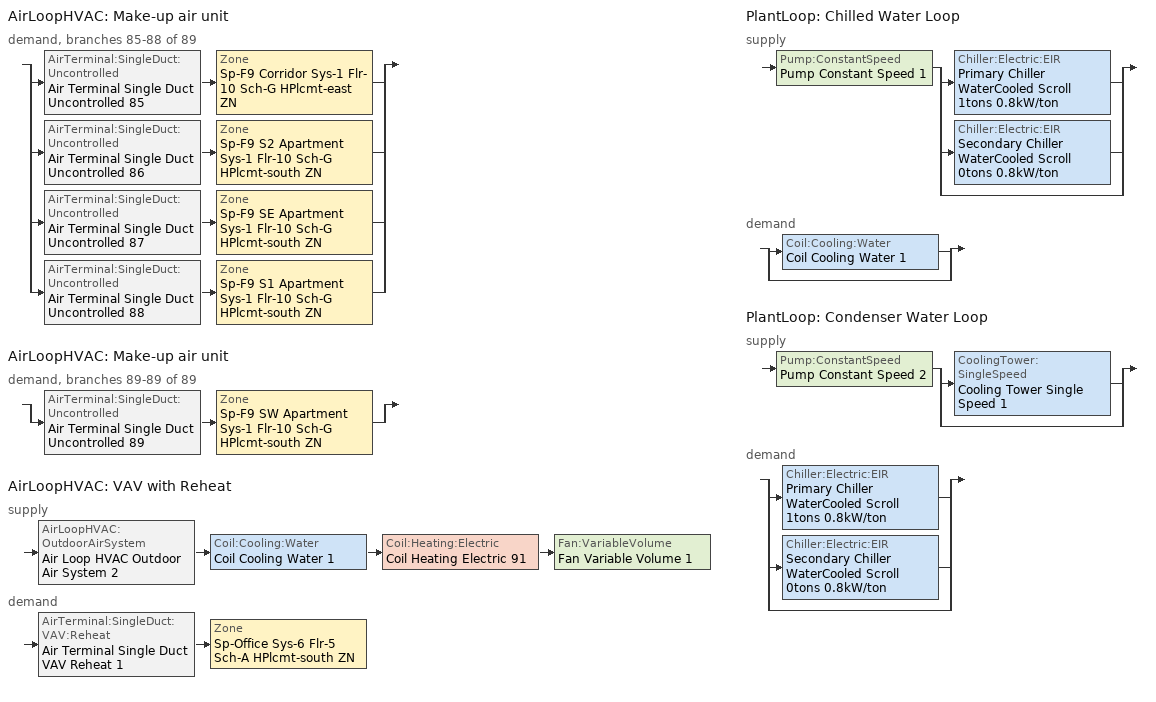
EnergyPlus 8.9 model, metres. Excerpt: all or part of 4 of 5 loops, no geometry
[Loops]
AirLoopHVAC 'Make-up air unit'
 demand, branches 85-88 of 89: split
  | AirTerminal:SingleDuct:Uncontrolled 'Air Terminal Single Duct Uncontrolled 85' > Zone 'Sp-F9 Corridor Sys-1 Flr-10 Sch-G HPlcmt-east ZN'
  | AirTerminal:SingleDuct:Uncontrolled 'Air Terminal Single Duct Uncontrolled 86' > Zone 'Sp-F9 S2 Apartment Sys-1 Flr-10 Sch-G HPlcmt-south ZN'
  | AirTerminal:SingleDuct:Uncontrolled 'Air Terminal Single Duct Uncontrolled 87' > Zone 'Sp-F9 SE Apartment Sys-1 Flr-10 Sch-G HPlcmt-south ZN'
  | AirTerminal:SingleDuct:Uncontrolled 'Air Terminal Single Duct Uncontrolled 88' > Zone 'Sp-F9 S1 Apartment Sys-1 Flr-10 Sch-G HPlcmt-south ZN'
AirLoopHVAC 'Make-up air unit'
 demand, branches 89-89 of 89: split
  | AirTerminal:SingleDuct:Uncontrolled 'Air Terminal Single Duct Uncontrolled 89' > Zone 'Sp-F9 SW Apartment Sys-1 Flr-10 Sch-G HPlcmt-south ZN'
AirLoopHVAC 'VAV with Reheat'
 supply: AirLoopHVAC:OutdoorAirSystem 'Air Loop HVAC Outdoor Air System 2' > Coil:Cooling:Water 'Coil Cooling Water 1' > Coil:Heating:Electric 'Coil Heating Electric 91' > Fan:VariableVolume 'Fan Variable Volume 1'
 demand: AirTerminal:SingleDuct:VAV:Reheat 'Air Terminal Single Duct VAV Reheat 1' > Zone 'Sp-Office Sys-6 Flr-5 Sch-A HPlcmt-south ZN'
PlantLoop 'Chilled Water Loop'
 supply: Pump:ConstantSpeed 'Pump Constant Speed 1' > split
  | Chiller:Electric:EIR 'Primary Chiller WaterCooled Scroll 1tons 0.8kW/ton'
  | Chiller:Electric:EIR 'Secondary Chiller WaterCooled Scroll 0tons 0.8kW/ton'
  | bypass
 demand: split
  | Coil:Cooling:Water 'Coil Cooling Water 1'
  | bypass
PlantLoop 'Condenser Water Loop'
 supply: Pump:ConstantSpeed 'Pump Constant Speed 2' > split
  | CoolingTower:SingleSpeed 'Cooling Tower Single Speed 1'
  | bypass
 demand: split
  | Chiller:Electric:EIR 'Primary Chiller WaterCooled Scroll 1tons 0.8kW/ton'
  | Chiller:Electric:EIR 'Secondary Chiller WaterCooled Scroll 0tons 0.8kW/ton'
  | bypass
[ZoneControl:Thermostat] Control Object Type 1=ThermostatSetpoint:DualSetpoint
Name | Zone or ZoneList | Control Type Schedule | Control Name 1
Sp-F9 Corridor Sys-1 Flr-10 Sch-G HPlcmt-east ZN Thermostat | Sp-F9 Corridor Sys-1 Flr-10 Sch-G HPlcmt-east ZN | Sp-F9 Corridor Sys-1 Flr-10 Sch-G HPlcmt-east ZN Thermostat Schedule | Space Function Corr. < 2.4m wide-sch-G Thermostat 20
Sp-F9 S1 Apartment Sys-1 Flr-10 Sch-G HPlcmt-south ZN Thermostat | Sp-F9 S1 Apartment Sys-1 Flr-10 Sch-G HPlcmt-south ZN | Sp-F9 S1 Apartment Sys-1 Flr-10 Sch-G HPlcmt-south ZN Thermostat Schedule | Space Function Dwelling Unit(s) Thermostat 157
Sp-F9 S2 Apartment Sys-1 Flr-10 Sch-G HPlcmt-south ZN Thermostat | Sp-F9 S2 Apartment Sys-1 Flr-10 Sch-G HPlcmt-south ZN | Sp-F9 S2 Apartment Sys-1 Flr-10 Sch-G HPlcmt-south ZN Thermostat Schedule | Space Function Dwelling Unit(s) Thermostat 155
Sp-F9 SE Apartment Sys-1 Flr-10 Sch-G HPlcmt-south ZN Thermostat | Sp-F9 SE Apartment Sys-1 Flr-10 Sch-G HPlcmt-south ZN | Sp-F9 SE Apartment Sys-1 Flr-10 Sch-G HPlcmt-south ZN Thermostat Schedule | Space Function Dwelling Unit(s) Thermostat 156
Sp-F9 SW Apartment Sys-1 Flr-10 Sch-G HPlcmt-south ZN Thermostat | Sp-F9 SW Apartment Sys-1 Flr-10 Sch-G HPlcmt-south ZN | Sp-F9 SW Apartment Sys-1 Flr-10 Sch-G HPlcmt-south ZN Thermostat Schedule | Space Function Dwelling Unit(s) Thermostat 158
Sp-Office Sys-6 Flr-5 Sch-A HPlcmt-south ZN Thermostat | Sp-Office Sys-6 Flr-5 Sch-A HPlcmt-south ZN | Sp-Office Sys-6 Flr-5 Sch-A HPlcmt-south ZN Thermostat Schedule | Space Function Office - enclosed Thermostat 2
[ThermostatSetpoint:DualSetpoint]
Name | Heating Setpoint Temperature Schedule | Cooling Setpoint Temperature Schedule
Space Function Corr. < 2.4m wide-sch-G Thermostat 20; Space Function Dwelling Unit(s) Thermostat 157; Space Function Dwelling Unit(s) Thermostat 155; Space Function Dwelling Unit(s) Thermostat 156; Space Function Dwelling Unit(s) Thermostat 158 | NECB-G-Thermostat Setpoint-Heating | NECB-G-Thermostat Setpoint-Cooling
Space Function Office - enclosed Thermostat 2 | NECB-A-Thermostat Setpoint-Heating | NECB-A-Thermostat Setpoint-Cooling
[ZoneHVAC:PackagedTerminalAirConditioner] Availability Schedule=Always On Discrete; Cooling Supply Air Flow Rate {m3/s}=Autosize; Heating Supply Air Flow Rate {m3/s}=Autosize; No Load Supply Air Flow Rate {m3/s}=Autosize; Cooling Outdoor Air Flow Rate {m3/s}=Autosize; Heating Outdoor Air Flow Rate {m3/s}=Autosize; No Load Outdoor Air Flow Rate {m3/s}=Autosize; Fan Placement=DrawThrough
Name | Supply Air Fan | Heating Coil | Cooling Coil
Sp-F9 Corridor Sys-1 Flr-10 Sch-G HPlcmt-east ZN PTAC | Fan Constant Volume 86 | Coil Heating Electric 86 | Coil Cooling DX Single Speed 86 6kBtu/hr 11.0EER
Sp-F9 S1 Apartment Sys-1 Flr-10 Sch-G HPlcmt-south ZN PTAC | Fan Constant Volume 89 | Coil Heating Electric 89 | Coil Cooling DX Single Speed 89 8kBtu/hr 10.8EER
Sp-F9 S2 Apartment Sys-1 Flr-10 Sch-G HPlcmt-south ZN PTAC | Fan Constant Volume 87 | Coil Heating Electric 87 | Coil Cooling DX Single Speed 87 8kBtu/hr 10.8EER
Sp-F9 SE Apartment Sys-1 Flr-10 Sch-G HPlcmt-south ZN PTAC | Fan Constant Volume 88 | Coil Heating Electric 88 | Coil Cooling DX Single Speed 88 11kBtu/hr 10.2EER
Sp-F9 SW Apartment Sys-1 Flr-10 Sch-G HPlcmt-south ZN PTAC | Fan Constant Volume 90 | Coil Heating Electric 90 | Coil Cooling DX Single Speed 90 12kBtu/hr 9.9EER
[Fan:ConstantVolume] Availability Schedule=Always On Discrete; Fan Total Efficiency=0.39975; Pressure Rise {Pa}=640; Maximum Flow Rate {m3/s}=AutoSize; Motor Efficiency=0.615; Motor In Airstream Fraction=1
Fan Constant Volume 86; Fan Constant Volume 89; Fan Constant Volume 87; Fan Constant Volume 88; Fan Constant Volume 90
[Coil:Heating:Electric] Efficiency=1; Nominal Capacity {W}=Autosize
Name | Availability Schedule
Coil Heating Electric 86; Coil Heating Electric 89; Coil Heating Electric 87; Coil Heating Electric 88; Coil Heating Electric 90 | ON_OFF_ALWAYS_OFF
Coil Heating Electric 92; Coil Heating Electric 91 | Always On Discrete
[Coil:Cooling:DX:SingleSpeed] Availability Schedule=Always On Discrete; Gross Rated Total Cooling Capacity {W}=Autosize; Gross Rated Sensible Heat Ratio=Autosize; Rated Air Flow Rate {m3/s}=Autosize; Rated Evaporator Fan Power Per Volume Flow Rate {W/(m3/s)}=773.3; Condenser Type=AirCooled; Evaporative Condenser Effectiveness=0; Evaporative Condenser Air Flow Rate {m3/s}=Autosize; Evaporative Condenser Pump Rated Power Consumption {W}=Autosize; Crankcase Heater Capacity {W}=0; Maximum Outdoor Dry-Bulb Temperature for Crankcase Heater Operation {C}=0; Basin Heater Capacity {W/K}=0; Basin Heater Setpoint Temperature {C}=10
Name | Gross Rated Cooling COP {W/W} | Total Cooling Capacity Function of Temperature Curve | Total Cooling Capacity Function of Flow Fraction Curve | Energy Input Ratio Function of Temperature Curve | Energy Input Ratio Function of Flow Fraction Curve | Part Load Fraction Correlation Curve
Coil Cooling DX Single Speed 86 6kBtu/hr 11.0EER | 3.72605 | DXCOOL-NECB2011-REF-CAPFT 84 | DXCOOL-NECB2011-REF-CAPFFLOW 84 | DXCOOL-NECB2011-REF-COOLEIRFT 84 | DXCOOL-NECB2011-REF-COOLEIRFFLOW 84 | DXCOOL-NECB2011-REF-COOLPLFFPLR 84
Coil Cooling DX Single Speed 89 8kBtu/hr 10.8EER | 3.66927 | DXCOOL-NECB2011-REF-CAPFT 87 | DXCOOL-NECB2011-REF-CAPFFLOW 87 | DXCOOL-NECB2011-REF-COOLEIRFT 87 | DXCOOL-NECB2011-REF-COOLEIRFFLOW 87 | DXCOOL-NECB2011-REF-COOLPLFFPLR 87
Coil Cooling DX Single Speed 87 8kBtu/hr 10.8EER | 3.66536 | DXCOOL-NECB2011-REF-CAPFT 85 | DXCOOL-NECB2011-REF-CAPFFLOW 85 | DXCOOL-NECB2011-REF-COOLEIRFT 85 | DXCOOL-NECB2011-REF-COOLEIRFFLOW 85 | DXCOOL-NECB2011-REF-COOLPLFFPLR 85
Coil Cooling DX Single Speed 88 11kBtu/hr 10.2EER | 3.47203 | DXCOOL-NECB2011-REF-CAPFT 86 | DXCOOL-NECB2011-REF-CAPFFLOW 86 | DXCOOL-NECB2011-REF-COOLEIRFT 86 | DXCOOL-NECB2011-REF-COOLEIRFFLOW 86 | DXCOOL-NECB2011-REF-COOLPLFFPLR 86
Coil Cooling DX Single Speed 90 12kBtu/hr 9.9EER | 3.3666 | DXCOOL-NECB2011-REF-CAPFT 89 | DXCOOL-NECB2011-REF-CAPFFLOW 89 | DXCOOL-NECB2011-REF-COOLEIRFT 89 | DXCOOL-NECB2011-REF-COOLEIRFFLOW 89 | DXCOOL-NECB2011-REF-COOLPLFFPLR 89
[ZoneHVAC:Baseboard:Convective:Electric] Availability Schedule=Always On Discrete; Heating Design Capacity {W}=Autosize; Efficiency=1
Zone HVAC Baseboard Convective Electric 85; Zone HVAC Baseboard Convective Electric 88; Zone HVAC Baseboard Convective Electric 86; Zone HVAC Baseboard Convective Electric 87; Zone HVAC Baseboard Convective Electric 89; Zone HVAC Baseboard Convective Electric 90
[AirTerminal:SingleDuct:Uncontrolled] Availability Schedule=Always On Discrete; Maximum Air Flow Rate {m3/s}=AutoSize
Air Terminal Single Duct Uncontrolled 85; Air Terminal Single Duct Uncontrolled 88; Air Terminal Single Duct Uncontrolled 86; Air Terminal Single Duct Uncontrolled 87; Air Terminal Single Duct Uncontrolled 89
[Zone equipment]
Sp-F9 Corridor Sys-1 Flr-10 Sch-G HPlcmt-east ZN: Sp-F9 Corridor Sys-1 Flr-10 Sch-G HPlcmt-east ZN PTAC, Zone HVAC Baseboard Convective Electric 85, Air Terminal Single Duct Uncontrolled 85
Sp-F9 S1 Apartment Sys-1 Flr-10 Sch-G HPlcmt-south ZN: Sp-F9 S1 Apartment Sys-1 Flr-10 Sch-G HPlcmt-south ZN PTAC, Zone HVAC Baseboard Convective Electric 88, Air Terminal Single Duct Uncontrolled 88
Sp-F9 S2 Apartment Sys-1 Flr-10 Sch-G HPlcmt-south ZN: Sp-F9 S2 Apartment Sys-1 Flr-10 Sch-G HPlcmt-south ZN PTAC, Zone HVAC Baseboard Convective Electric 86, Air Terminal Single Duct Uncontrolled 86
Sp-F9 SE Apartment Sys-1 Flr-10 Sch-G HPlcmt-south ZN: Sp-F9 SE Apartment Sys-1 Flr-10 Sch-G HPlcmt-south ZN PTAC, Zone HVAC Baseboard Convective Electric 87, Air Terminal Single Duct Uncontrolled 87
Sp-F9 SW Apartment Sys-1 Flr-10 Sch-G HPlcmt-south ZN: Sp-F9 SW Apartment Sys-1 Flr-10 Sch-G HPlcmt-south ZN PTAC, Zone HVAC Baseboard Convective Electric 89, Air Terminal Single Duct Uncontrolled 89
Sp-Office Sys-6 Flr-5 Sch-A HPlcmt-south ZN: Air Terminal Single Duct VAV Reheat 1, Zone HVAC Baseboard Convective Electric 90
[Sizing:Zone] Zone Cooling Design Supply Air Temperature Input Method=SupplyAirTemperature; Zone Cooling Design Supply Air Temperature {C}=13; Zone Cooling Design Supply Air Temperature Difference {deltaC}=11.11; Zone Heating Design Supply Air Temperature Input Method=SupplyAirTemperature; Zone Heating Design Supply Air Temperature {C}=43; Zone Heating Design Supply Air Temperature Difference {deltaC}=11.11; Zone Cooling Design Supply Air Humidity Ratio {kgWater/kgDryAir}=0.0085; Zone Heating Design Supply Air Humidity Ratio {kgWater/kgDryAir}=0.008; Zone Heating Sizing Factor=1.3; Zone Cooling Sizing Factor=1.1; Cooling Design Air Flow Method=DesignDay; Cooling Design Air Flow Rate {m3/s}=0; Cooling Minimum Air Flow per Zone Floor Area {m3/s-m2}=0.000762; Cooling Minimum Air Flow {m3/s}=0; Cooling Minimum Air Flow Fraction=0; Heating Design Air Flow Method=DesignDay; Heating Design Air Flow Rate {m3/s}=0; Heating Maximum Air Flow per Zone Floor Area {m3/s-m2}=0.002032; Heating Maximum Air Flow {m3/s}=0.141576; Heating Maximum Air Flow Fraction=0.3; Account for Dedicated Outdoor Air System=No
Name | Design Specification Outdoor Air Object | Design Specification Zone Air Distribution Object
Sp-F9 Corridor Sys-1 Flr-10 Sch-G HPlcmt-east ZN | Space Function Corr. < 2.4m wide-sch-G Ventilation | Sp-F9 Corridor Sys-1 Flr-10 Sch-G HPlcmt-east ZN Design Spec Zone Air Dist
Sp-F9 S1 Apartment Sys-1 Flr-10 Sch-G HPlcmt-south ZN | Space Function Dwelling Unit(s) Ventilation | Sp-F9 S1 Apartment Sys-1 Flr-10 Sch-G HPlcmt-south ZN Design Spec Zone Air Dist
Sp-F9 S2 Apartment Sys-1 Flr-10 Sch-G HPlcmt-south ZN | Space Function Dwelling Unit(s) Ventilation | Sp-F9 S2 Apartment Sys-1 Flr-10 Sch-G HPlcmt-south ZN Design Spec Zone Air Dist
Sp-F9 SE Apartment Sys-1 Flr-10 Sch-G HPlcmt-south ZN | Space Function Dwelling Unit(s) Ventilation | Sp-F9 SE Apartment Sys-1 Flr-10 Sch-G HPlcmt-south ZN Design Spec Zone Air Dist
Sp-F9 SW Apartment Sys-1 Flr-10 Sch-G HPlcmt-south ZN | Space Function Dwelling Unit(s) Ventilation | Sp-F9 SW Apartment Sys-1 Flr-10 Sch-G HPlcmt-south ZN Design Spec Zone Air Dist
Sp-Office Sys-6 Flr-5 Sch-A HPlcmt-south ZN | Space Function Office - enclosed Ventilation | Sp-Office Sys-6 Flr-5 Sch-A HPlcmt-south ZN Design Spec Zone Air Dist
[DesignSpecification:ZoneAirDistribution] Zone Air Distribution Effectiveness in Cooling Mode=1; Zone Air Distribution Effectiveness in Heating Mode=1
Sp-F9 Corridor Sys-1 Flr-10 Sch-G HPlcmt-east ZN Design Spec Zone Air Dist; Sp-F9 S1 Apartment Sys-1 Flr-10 Sch-G HPlcmt-south ZN Design Spec Zone Air Dist; Sp-F9 S2 Apartment Sys-1 Flr-10 Sch-G HPlcmt-south ZN Design Spec Zone Air Dist; Sp-F9 SE Apartment Sys-1 Flr-10 Sch-G HPlcmt-south ZN Design Spec Zone Air Dist; Sp-F9 SW Apartment Sys-1 Flr-10 Sch-G HPlcmt-south ZN Design Spec Zone Air Dist; Sp-Office Sys-6 Flr-5 Sch-A HPlcmt-south ZN Design Spec Zone Air Dist
[Controller:MechanicalVentilation]
Controller Mechanical Ventilation 2: Availability Schedule=VAV with Reheat Occ Sch; Demand Controlled Ventilation=No; System Outdoor Air Method=ZoneSum; Zone Name 1=Sp-Office Sys-6 Flr-5 Sch-A HPlcmt-south ZN; Design Specification Outdoor Air Object Name 1=Space Function Office - enclosed Ventilation; Design Specification Zone Air Distribution Object Name 1=Sp-Office Sys-6 Flr-5 Sch-A HPlcmt-south ZN Design Spec Zone Air Dist
[DesignSpecification:OutdoorAir] Outdoor Air Method=Sum; Outdoor Air Flow per Person {m3/s-person}=0; Outdoor Air Flow per Zone {m3/s}=0; Outdoor Air Flow Air Changes per Hour {1/hr}=0
Name | Outdoor Air Flow per Zone Floor Area {m3/s-m2}
Space Function Corr. < 2.4m wide-sch-G Ventilation | 0.0003048
Space Function Dwelling Unit(s) Ventilation | 0.00034544
Space Function Office - enclosed Ventilation | 0.0004318
[AirTerminal:SingleDuct:VAV:Reheat]
Air Terminal Single Duct VAV Reheat 1: Availability Schedule=Always On Discrete; Maximum Air Flow Rate {m3/s}=Autosize; Zone Minimum Air Flow Input Method=Constant; Constant Minimum Air Flow Fraction=0.3; Fixed Minimum Air Flow Rate {m3/s}=0.176497; Reheat Coil=Coil Heating Electric 92; Maximum Hot Water or Steam Flow Rate {m3/s}=Autosize; Minimum Hot Water or Steam Flow Rate {m3/s}=0; Convergence Tolerance=0.001; Damper Heating Action=Normal; Maximum Flow per Zone Floor Area During Reheat {m3/s-m2}=Autocalculate; Maximum Flow Fraction During Reheat=Autocalculate; Maximum Reheat Air Temperature {C}=43
[AirLoopHVAC]
VAV with Reheat: Design Supply Air Flow Rate {m3/s}=AutoSize
[Sizing:System]
VAV with Reheat: Type of Load to Size On=Sensible; Design Outdoor Air Flow Rate {m3/s}=Autosize; Central Heating Maximum System Air Flow Ratio=0.3; Preheat Design Temperature {C}=7; Preheat Design Humidity Ratio {kgWater/kgDryAir}=0.008; Precool Design Temperature {C}=13; Precool Design Humidity Ratio {kgWater/kgDryAir}=0.008; Central Cooling Design Supply Air Temperature {C}=13; Central Heating Design Supply Air Temperature {C}=13.1; Type of Zone Sum to Use=NonCoincident; 100% Outdoor Air in Cooling=No; 100% Outdoor Air in Heating=No; Central Cooling Design Supply Air Humidity Ratio {kgWater/kgDryAir}=0.0085; Central Heating Design Supply Air Humidity Ratio {kgWater/kgDryAir}=0.008; Cooling Supply Air Flow Rate Method=DesignDay; Cooling Supply Air Flow Rate {m3/s}=0; Cooling Supply Air Flow Rate Per Floor Area {m3/s-m2}=0.00996765; Cooling Fraction of Autosized Cooling Supply Air Flow Rate=1; Cooling Supply Air Flow Rate Per Unit Cooling Capacity {m3/s-W}=3.94755e-05; Heating Supply Air Flow Rate Method=DesignDay; Heating Supply Air Flow Rate {m3/s}=0; Heating Supply Air Flow Rate Per Floor Area {m3/s-m2}=0.00996765; Heating Fraction of Autosized Heating Supply Air Flow Rate=1; Heating Fraction of Autosized Cooling Supply Air Flow Rate=1; Heating Supply Air Flow Rate Per Unit Heating Capacity {m3/s-W}=3.15882e-05; System Outdoor Air Method=ZoneSum; Zone Maximum Outdoor Air Fraction=1; Cooling Design Capacity Method=CoolingDesignCapacity; Cooling Design Capacity {W}=Autosize; Cooling Design Capacity Per Floor Area {W/m2}=234.7; Fraction of Autosized Cooling Design Capacity=1; Heating Design Capacity Method=HeatingDesignCapacity; Heating Design Capacity {W}=Autosize; Heating Design Capacity Per Floor Area {W/m2}=157; Fraction of Autosized Heating Design Capacity=1; Central Cooling Capacity Control Method=OnOff
[Controller:OutdoorAir]
Controller Outdoor Air 2: Minimum Outdoor Air Flow Rate {m3/s}=0; Maximum Outdoor Air Flow Rate {m3/s}=Autosize; Economizer Control Type=NoEconomizer; Economizer Control Action Type=ModulateFlow; Economizer Maximum Limit Dry-Bulb Temperature {C}=28; Economizer Maximum Limit Enthalpy {J/kg}=64000; Economizer Minimum Limit Dry-Bulb Temperature {C}=-100; Lockout Type=NoLockout; Minimum Limit Type=FixedMinimum; Minimum Outdoor Air Schedule=VAV with Reheat Occ Sch; Mechanical Ventilation Controller=Controller Mechanical Ventilation 2; High Humidity Control=No; Control High Indoor Humidity Based on Outdoor Humidity Ratio=Yes; Heat Recovery Bypass Control Type=BypassWhenWithinEconomizerLimits
[SetpointManager:MixedAir] Control Variable=Temperature
Node 493 OS Default SPM; Node 492 OS Default SPM; Node 491 OS Default SPM
[SetpointManager:Scheduled] Control Variable=Temperature
Name | Schedule
Setpoint Manager Scheduled 4 | Supply Air Temp
Setpoint Manager Scheduled 2 | CHW Temp
Setpoint Manager Scheduled 3 | CW Temp
[Controller:WaterCoil]
Controller Water Coil 1: Control Variable=Temperature; Action=Reverse; Actuator Variable=Flow; Controller Convergence Tolerance {deltaC}=Autosize; Maximum Actuated Flow {m3/s}=Autosize; Minimum Actuated Flow {m3/s}=0
[Coil:Cooling:Water]
Coil Cooling Water 1: Availability Schedule=Always On Discrete; Design Water Flow Rate {m3/s}=Autosize; Design Air Flow Rate {m3/s}=Autosize; Design Inlet Water Temperature {C}=Autosize; Design Inlet Air Temperature {C}=Autosize; Design Outlet Air Temperature {C}=Autosize; Design Inlet Air Humidity Ratio {kgWater/kgDryAir}=Autosize; Design Outlet Air Humidity Ratio {kgWater/kgDryAir}=Autosize; Type of Analysis=SimpleAnalysis; Heat Exchanger Configuration=CrossFlow
[Fan:VariableVolume]
Fan Variable Volume 1: Availability Schedule=VAV with Reheat Occ Sch; Fan Total Efficiency=0.549965; Pressure Rise {Pa}=1458.33; Maximum Flow Rate {m3/s}=AutoSize; Fan Power Minimum Flow Rate Input Method=Fraction; Fan Power Minimum Flow Fraction=0.68; Fan Power Minimum Air Flow Rate {m3/s}=0; Motor Efficiency=0.8461; Motor In Airstream Fraction=1; Fan Power Coefficient 1=-2.4176; Fan Power Coefficient 2=9.5874; Fan Power Coefficient 3=-11.559; Fan Power Coefficient 4=5.4009; Fan Power Coefficient 5=0
[PlantLoop] Fluid Type=Water; Maximum Loop Temperature {C}=100; Minimum Loop Temperature {C}=0; Maximum Loop Flow Rate {m3/s}=Autosize; Minimum Loop Flow Rate {m3/s}=0; Plant Loop Volume {m3}=Autocalculate; Load Distribution Scheme=Optimal; Plant Loop Demand Calculation Scheme=SingleSetpoint
Name | Plant Equipment Operation Scheme
Chilled Water Loop | Chilled Water Loop Operation Schemes
Condenser Water Loop | Condenser Water Loop Operation Schemes
[Sizing:Plant] Loop Design Temperature Difference {deltaC}=6; Sizing Option=NonCoincident; Zone Timesteps in Averaging Window=1; Coincident Sizing Factor Mode=None
Name | Loop Type | Design Loop Exit Temperature {C}
Chilled Water Loop | Cooling | 7
Condenser Water Loop | Condenser | 29
[Pump:ConstantSpeed] Design Flow Rate {m3/s}=Autosize; Design Pump Head {Pa}=179352; Design Power Consumption {W}=Autosize; Fraction of Motor Inefficiencies to Fluid Stream=0; Pump Control Type=Intermittent; Design Power Sizing Method=PowerPerFlowPerPressure; Design Electric Power per Unit Flow Rate {W/(m3/s)}=348701.1; Design Shaft Power per Unit Flow Rate per Unit Head=1.28205
Name | Motor Efficiency
Pump Constant Speed 1 | 0.7
Pump Constant Speed 2 | 0.855
[Chiller:Electric:EIR] Reference COP {W/W}=4.5032; Reference Leaving Chilled Water Temperature {C}=6.67; Reference Entering Condenser Fluid Temperature {C}=29.4; Reference Chilled Water Flow Rate {m3/s}=Autosize; Reference Condenser Fluid Flow Rate {m3/s}=Autosize; Minimum Part Load Ratio=0.25; Maximum Part Load Ratio=1; Optimum Part Load Ratio=1; Minimum Unloading Ratio=0.25; Condenser Type=WaterCooled; Condenser Fan Power Ratio {W/W}=0; Fraction of Compressor Electric Consumption Rejected by Condenser=1; Leaving Chilled Water Lower Temperature Limit {C}=2; Chiller Flow Mode=LeavingSetpointModulated; Sizing Factor=1
Name | Reference Capacity {W} | Cooling Capacity Function of Temperature Curve | Electric Input to Cooling Output Ratio Function of Temperature Curve | Electric Input to Cooling Output Ratio Function of Part Load Ratio Curve
Primary Chiller WaterCooled Scroll 1tons 0.8kW/ton | 4889.87 | WaterCooled_Scroll_CAPFT_NECB2011 | WaterCooled_Scroll_EIRFT_NECB2011 | WaterCooled_Scroll_EIRFPLR_NECB2011
Secondary Chiller WaterCooled Scroll 0tons 0.8kW/ton | 0.001 | WaterCooled_Scroll_CAPFT_NECB2011 1 | WaterCooled_Scroll_EIRFT_NECB2011 1 | WaterCooled_Scroll_EIRFPLR_NECB2011 1
[PlantEquipmentOperationSchemes] Control Scheme Object Type 1=PlantEquipmentOperation:CoolingLoad; Control Scheme Schedule Name 1=Always On Discrete
Name | Control Scheme Name 1
Chilled Water Loop Operation Schemes | Chilled Water Loop Cooling Operation Scheme
Condenser Water Loop Operation Schemes | Condenser Water Loop Cooling Operation Scheme
[PlantEquipmentOperation:CoolingLoad] Load Range Lower Limit 1 {W}=0; Load Range Upper Limit 1 {W}=1000000000
Name | Range Equipment List Name 1
Chilled Water Loop Cooling Operation Scheme | Chilled Water Loop Cooling Equipment List
Condenser Water Loop Cooling Operation Scheme | Condenser Water Loop Cooling Equipment List
[PlantEquipmentList]
Chilled Water Loop Cooling Equipment List: Chiller:Electric:EIR, Primary Chiller WaterCooled Scroll 1tons 0.8kW/ton, Chiller:Electric:EIR, Secondary Chiller WaterCooled Scroll 0tons 0.8kW/ton
Condenser Water Loop Cooling Equipment List: CoolingTower:SingleSpeed, Cooling Tower Single Speed 1
[CoolingTower:SingleSpeed]
Cooling Tower Single Speed 1: Design Water Flow Rate {m3/s}=Autosize; Design Air Flow Rate {m3/s}=Autosize; Design Fan Power {W}=89.636; Design U-Factor Times Area Value {W/K}=Autosize; Free Convection Air Flow Rate {m3/s}=Autosize; Free Convection Air Flow Rate Sizing Factor=0.1; Free Convection U-Factor Times Area Value {W/K}=Autosize; Free Convection U-Factor Times Area Value Sizing Factor=0.1; Performance Input Method=UFactorTimesAreaAndDesignWaterFlowRate; Heat Rejection Capacity and Nominal Capacity Sizing Ratio=1.25; Free Convection Capacity {W}=0; Free Convection Nominal Capacity Sizing Factor=0.1; Design Inlet Air Dry-Bulb Temperature {C}=25.6; Design Inlet Air Wet-Bulb Temperature {C}=25.6; Design Approach Temperature {deltaC}=Autosize; Design Range Temperature {deltaC}=Autosize; Basin Heater Capacity {W/K}=0; Basin Heater Setpoint Temperature {C}=2; Evaporation Loss Mode=LossFactor; Evaporation Loss Factor {percent/K}=0.2; Drift Loss Percent {percent}=0.008; Blowdown Calculation Mode=ConcentrationRatio; Blowdown Concentration Ratio=3; Capacity Control=FanCycling; Number of Cells=1; Cell Control=MinimalCell; Cell Minimum  Water Flow Rate Fraction=0.33; Cell Maximum Water Flow Rate Fraction=2.5; Sizing Factor=1
[Schedule:Compact]
Sp-F9 Corridor Sys-1 Flr-10 Sch-G HPlcmt-east ZN Thermostat Schedule; Sp-F9 S1 Apartment Sys-1 Flr-10 Sch-G HPlcmt-south ZN Thermostat Schedule; Sp-F9 S2 Apartment Sys-1 Flr-10 Sch-G HPlcmt-south ZN Thermostat Schedule; Sp-F9 SE Apartment Sys-1 Flr-10 Sch-G HPlcmt-south ZN Thermostat Schedule; Sp-F9 SW Apartment Sys-1 Flr-10 Sch-G HPlcmt-south ZN Thermostat Schedule; Sp-Office Sys-6 Flr-5 Sch-A HPlcmt-south ZN Thermostat Schedule: Through: 12/31, For: AllDays, Until: 24:00, 4
[Schedule:Day:Interval]
NECB-G-Thermostat Setpoint-Heating Sun|Hol Day; NECB-G-Thermostat Setpoint-Heating Default|Wkdy Day; NECB-G-Thermostat Setpoint-Heating Sat Day; NECB-G-Thermostat Setpoint-Heating Default: No, 01:00, 22, 07:00, 18, 08:00, 20, 24:00, 22
NECB-G-Thermostat Setpoint-Cooling Sun|Hol Day; NECB-G-Thermostat Setpoint-Cooling Default|Wkdy Day; NECB-G-Thermostat Setpoint-Cooling Sat Day; NECB-G-Thermostat Setpoint-Cooling Default: No, 24:00, 24
sunON_OFF_ALWAYS_OFF 1; wkdON_OFF_ALWAYS_OFF 1; satON_OFF_ALWAYS_OFF 1; Schedule Day 3: No, 01:00, 0, 02:00, 0, 03:00, 0, 04:00, 0, 05:00, 0, 06:00, 0, 07:00, 0, 08:00, 0, 09:00, 0, 10:00, 0, 11:00, 0, 12:00, 0, 13:00, 0, 14:00, 0, 15:00, 0, 16:00, 0, 17:00, 0, 18:00, 0, 19:00, 0, 20:00, 0, 21:00, 0, 22:00, 0, 23:00, 0, 24:00, 0
NECB-A-Thermostat Setpoint-Heating Sun|Hol Day; NECB-A-Thermostat Setpoint-Heating Sat Day: No, 24:00, 18
NECB-A-Thermostat Setpoint-Heating Default|Wkdy Day; NECB-A-Thermostat Setpoint-Heating Default: No, 06:00, 18, 07:00, 20, 21:00, 22, 24:00, 18
NECB-A-Thermostat Setpoint-Cooling Sun|Hol Day; NECB-A-Thermostat Setpoint-Cooling Sat Day: No, 24:00, 35
NECB-A-Thermostat Setpoint-Cooling Default|Wkdy Day; NECB-A-Thermostat Setpoint-Cooling Default: No, 06:00, 35, 21:00, 24, 24:00, 35
VAV with Reheat Occ Sch Sunday; VAV with Reheat Occ Sch Saturday: No, 24:00, 0
VAV with Reheat Occ Sch Monday; VAV with Reheat Occ Sch Tuesday; VAV with Reheat Occ Sch Wednesday; VAV with Reheat Occ Sch Thursday; VAV with Reheat Occ Sch Friday: No, 08:00, 0, 19:00, 1, 24:00, 0
VAV with Reheat Occ Sch Default; VAV with Reheat Occ Sch Summer Design Day; VAV with Reheat Occ Sch Winter Design Day: No, 24:00, 1
satCHW Temp 1; Schedule Day 4; sunCHW Temp 1; wkdCHW Temp 1: No, 01:00, 7, 02:00, 7, 03:00, 7, 04:00, 7, 05:00, 7, 06:00, 7, 07:00, 7, 08:00, 7, 09:00, 7, 10:00, 7, 11:00, 7, 12:00, 7, 13:00, 7, 14:00, 7, 15:00, 7, 16:00, 7, 17:00, 7, 18:00, 7, 19:00, 7, 20:00, 7, 21:00, 7, 22:00, 7, 23:00, 7, 24:00, 7
satCW Temp 1; Schedule Day 5; sunCW Temp 1; wkdCW Temp 1: No, 01:00, 29, 02:00, 29, 03:00, 29, 04:00, 29, 05:00, 29, 06:00, 29, 07:00, 29, 08:00, 29, 09:00, 29, 10:00, 29, 11:00, 29, 12:00, 29, 13:00, 29, 14:00, 29, 15:00, 29, 16:00, 29, 17:00, 29, 18:00, 29, 19:00, 29, 20:00, 29, 21:00, 29, 22:00, 29, 23:00, 29, 24:00, 29
Supply Air Temp Default: No, 24:00, 13
[Schedule:Week:Daily]
Schedule:Week:Daily {74ce7b08-41ea-43a0-8272-47ef56432af7}: NECB-G-Thermostat Setpoint-Heating Sun|Hol Day, NECB-G-Thermostat Setpoint-Heating Default|Wkdy Day, NECB-G-Thermostat Setpoint-Heating Default|Wkdy Day, NECB-G-Thermostat Setpoint-Heating Default|Wkdy Day, NECB-G-Thermostat Setpoint-Heating Default|Wkdy Day, NECB-G-Thermostat Setpoint-Heating Default|Wkdy Day, NECB-G-Thermostat Setpoint-Heating Sat Day, NECB-G-Thermostat Setpoint-Heating Default, NECB-G-Thermostat Setpoint-Heating Default, NECB-G-Thermostat Setpoint-Heating Default, NECB-G-Thermostat Setpoint-Heating Default, NECB-G-Thermostat Setpoint-Heating Default
Schedule:Week:Daily {67ff2467-c36d-4b6f-9e56-3bb8ecb9f330}: NECB-G-Thermostat Setpoint-Cooling Sun|Hol Day, NECB-G-Thermostat Setpoint-Cooling Default|Wkdy Day, NECB-G-Thermostat Setpoint-Cooling Default|Wkdy Day, NECB-G-Thermostat Setpoint-Cooling Default|Wkdy Day, NECB-G-Thermostat Setpoint-Cooling Default|Wkdy Day, NECB-G-Thermostat Setpoint-Cooling Default|Wkdy Day, NECB-G-Thermostat Setpoint-Cooling Sat Day, NECB-G-Thermostat Setpoint-Cooling Default, NECB-G-Thermostat Setpoint-Cooling Default, NECB-G-Thermostat Setpoint-Cooling Default, NECB-G-Thermostat Setpoint-Cooling Default, NECB-G-Thermostat Setpoint-Cooling Default
Schedule:Week:Daily {f88aaff7-71f7-42b3-b069-0dca71f6f01d}: sunON_OFF_ALWAYS_OFF 1, wkdON_OFF_ALWAYS_OFF 1, wkdON_OFF_ALWAYS_OFF 1, wkdON_OFF_ALWAYS_OFF 1, wkdON_OFF_ALWAYS_OFF 1, wkdON_OFF_ALWAYS_OFF 1, satON_OFF_ALWAYS_OFF 1, Schedule Day 3, Schedule Day 3, Schedule Day 3, Schedule Day 3, Schedule Day 3
Schedule:Week:Daily {2d1b8fb4-ff9e-4f06-b35d-77644a87c8ca}: NECB-A-Thermostat Setpoint-Heating Sun|Hol Day, NECB-A-Thermostat Setpoint-Heating Default|Wkdy Day, NECB-A-Thermostat Setpoint-Heating Default|Wkdy Day, NECB-A-Thermostat Setpoint-Heating Default|Wkdy Day, NECB-A-Thermostat Setpoint-Heating Default|Wkdy Day, NECB-A-Thermostat Setpoint-Heating Default|Wkdy Day, NECB-A-Thermostat Setpoint-Heating Sat Day, NECB-A-Thermostat Setpoint-Heating Default, NECB-A-Thermostat Setpoint-Heating Default, NECB-A-Thermostat Setpoint-Heating Default, NECB-A-Thermostat Setpoint-Heating Default, NECB-A-Thermostat Setpoint-Heating Default
Schedule:Week:Daily {51654113-5b7d-4be5-99b5-0fcd0b05f672}: NECB-A-Thermostat Setpoint-Cooling Sun|Hol Day, NECB-A-Thermostat Setpoint-Cooling Default|Wkdy Day, NECB-A-Thermostat Setpoint-Cooling Default|Wkdy Day, NECB-A-Thermostat Setpoint-Cooling Default|Wkdy Day, NECB-A-Thermostat Setpoint-Cooling Default|Wkdy Day, NECB-A-Thermostat Setpoint-Cooling Default|Wkdy Day, NECB-A-Thermostat Setpoint-Cooling Sat Day, NECB-A-Thermostat Setpoint-Cooling Default, NECB-A-Thermostat Setpoint-Cooling Default, NECB-A-Thermostat Setpoint-Cooling Default, NECB-A-Thermostat Setpoint-Cooling Default, NECB-A-Thermostat Setpoint-Cooling Default
Schedule:Week:Daily {838ccd1c-2e6a-4fba-9c2d-59ac8585bae9}: VAV with Reheat Occ Sch Sunday, VAV with Reheat Occ Sch Monday, VAV with Reheat Occ Sch Tuesday, VAV with Reheat Occ Sch Wednesday, VAV with Reheat Occ Sch Thursday, VAV with Reheat Occ Sch Friday, VAV with Reheat Occ Sch Saturday, VAV with Reheat Occ Sch Default, VAV with Reheat Occ Sch Summer Design Day, VAV with Reheat Occ Sch Winter Design Day, VAV with Reheat Occ Sch Default, VAV with Reheat Occ Sch Default
Schedule:Week:Daily {40fe60ef-6085-43a8-a5c0-9b315cdc6984}: sunCHW Temp 1, wkdCHW Temp 1, wkdCHW Temp 1, wkdCHW Temp 1, wkdCHW Temp 1, wkdCHW Temp 1, satCHW Temp 1, Schedule Day 4, Schedule Day 4, Schedule Day 4, Schedule Day 4, Schedule Day 4
Schedule:Week:Daily {57f19fdf-f8a2-4b57-bf95-b4ec8fa75500}: sunCW Temp 1, wkdCW Temp 1, wkdCW Temp 1, wkdCW Temp 1, wkdCW Temp 1, wkdCW Temp 1, satCW Temp 1, Schedule Day 5, Schedule Day 5, Schedule Day 5, Schedule Day 5, Schedule Day 5
Schedule:Week:Daily {95f30b92-ecc2-4cbb-8de6-d5b3e5541929}: Supply Air Temp Default, Supply Air Temp Default, Supply Air Temp Default, Supply Air Temp Default, Supply Air Temp Default, Supply Air Temp Default, Supply Air Temp Default, Supply Air Temp Default, Supply Air Temp Default, Supply Air Temp Default, Supply Air Temp Default, Supply Air Temp Default
[Schedule:Year]
NECB-G-Thermostat Setpoint-Heating: Schedule:Week:Daily {74ce7b08-41ea-43a0-8272-47ef56432af7}, 1, 1, 12, 31
NECB-G-Thermostat Setpoint-Cooling: Schedule:Week:Daily {67ff2467-c36d-4b6f-9e56-3bb8ecb9f330}, 1, 1, 12, 31
ON_OFF_ALWAYS_OFF: Schedule:Week:Daily {f88aaff7-71f7-42b3-b069-0dca71f6f01d}, 1, 1, 12, 31
NECB-A-Thermostat Setpoint-Heating: Schedule:Week:Daily {2d1b8fb4-ff9e-4f06-b35d-77644a87c8ca}, 1, 1, 12, 31
NECB-A-Thermostat Setpoint-Cooling: Schedule:Week:Daily {51654113-5b7d-4be5-99b5-0fcd0b05f672}, 1, 1, 12, 31
VAV with Reheat Occ Sch: Schedule:Week:Daily {838ccd1c-2e6a-4fba-9c2d-59ac8585bae9}, 1, 1, 12, 31
CHW Temp: Schedule:Week:Daily {40fe60ef-6085-43a8-a5c0-9b315cdc6984}, 1, 1, 12, 31
CW Temp: Schedule:Week:Daily {57f19fdf-f8a2-4b57-bf95-b4ec8fa75500}, 1, 1, 12, 31
Supply Air Temp: Schedule:Week:Daily {95f30b92-ecc2-4cbb-8de6-d5b3e5541929}, 1, 1, 12, 31
[Schedule:Constant]
Always On Discrete: Hourly Value=1
[Curve:Biquadratic] Minimum Value of y {BasedOnField A3}=24
Name | Coefficient1 Constant | Coefficient2 x | Coefficient3 x**2 | Coefficient4 y | Coefficient5 y**2 | Coefficient6 x*y | Minimum Value of x {BasedOnField A2} | Maximum Value of x {BasedOnField A2} | Maximum Value of y {BasedOnField A3}
DXCOOL-NECB2011-REF-CAPFT 84; DXCOOL-NECB2011-REF-CAPFT 87; DXCOOL-NECB2011-REF-CAPFT 85; DXCOOL-NECB2011-REF-CAPFT 86; DXCOOL-NECB2011-REF-CAPFT 89 | 0.867905 | 0.0142459 | 0.00055436 | -0.0075575 | 3.3e-005 | -0.0001918 | 13 | 24 | 46
DXCOOL-NECB2011-REF-COOLEIRFT 84; DXCOOL-NECB2011-REF-COOLEIRFT 87; DXCOOL-NECB2011-REF-COOLEIRFT 85; DXCOOL-NECB2011-REF-COOLEIRFT 86; DXCOOL-NECB2011-REF-COOLEIRFT 89 | 0.116936 | 0.0284933 | -0.0004112 | 0.0214108 | 0.00016103 | -0.0006791 | 13 | 24 | 46
WaterCooled_Scroll_CAPFT_NECB2011; WaterCooled_Scroll_CAPFT_NECB2011 1 | 0.94418 | 0.0337102 | 9.75564e-05 | -0.00322114 | -4.91832e-05 | -0.000177584 | 5 | 10 | 35
WaterCooled_Scroll_EIRFT_NECB2011; WaterCooled_Scroll_EIRFT_NECB2011 1 | 0.727393 | -0.0118922 | 0.000541177 | 0.00187934 | 0.000473461 | -0.000711472 | 5 | 10 | 35
[Curve:Quadratic] Minimum Value of x {BasedOnField A2}=0; Maximum Value of x {BasedOnField A2}=1
Name | Coefficient1 Constant | Coefficient2 x | Coefficient3 x**2
DXCOOL-NECB2011-REF-CAPFFLOW 84; DXCOOL-NECB2011-REF-COOLEIRFFLOW 84; DXCOOL-NECB2011-REF-CAPFFLOW 87; DXCOOL-NECB2011-REF-COOLEIRFFLOW 87; DXCOOL-NECB2011-REF-CAPFFLOW 85; DXCOOL-NECB2011-REF-COOLEIRFFLOW 85; DXCOOL-NECB2011-REF-CAPFFLOW 86; DXCOOL-NECB2011-REF-COOLEIRFFLOW 86; DXCOOL-NECB2011-REF-CAPFFLOW 89; DXCOOL-NECB2011-REF-COOLEIRFFLOW 89 | 1 | 0 | 0
WaterCooled_Scroll_EIRFPLR_NECB2011; WaterCooled_Scroll_EIRFPLR_NECB2011 1 | 0.04412 | 0.640367 | 0.319555
[Curve:Cubic] Coefficient1 Constant=0.0277; Coefficient2 x=4.9151; Coefficient3 x**2=-8.184; Coefficient4 x**3=4.2702; Minimum Value of x {BasedOnField A2}=0.7; Maximum Value of x {BasedOnField A2}=1
DXCOOL-NECB2011-REF-COOLPLFFPLR 84; DXCOOL-NECB2011-REF-COOLPLFFPLR 87; DXCOOL-NECB2011-REF-COOLPLFFPLR 85; DXCOOL-NECB2011-REF-COOLPLFFPLR 86; DXCOOL-NECB2011-REF-COOLPLFFPLR 89
